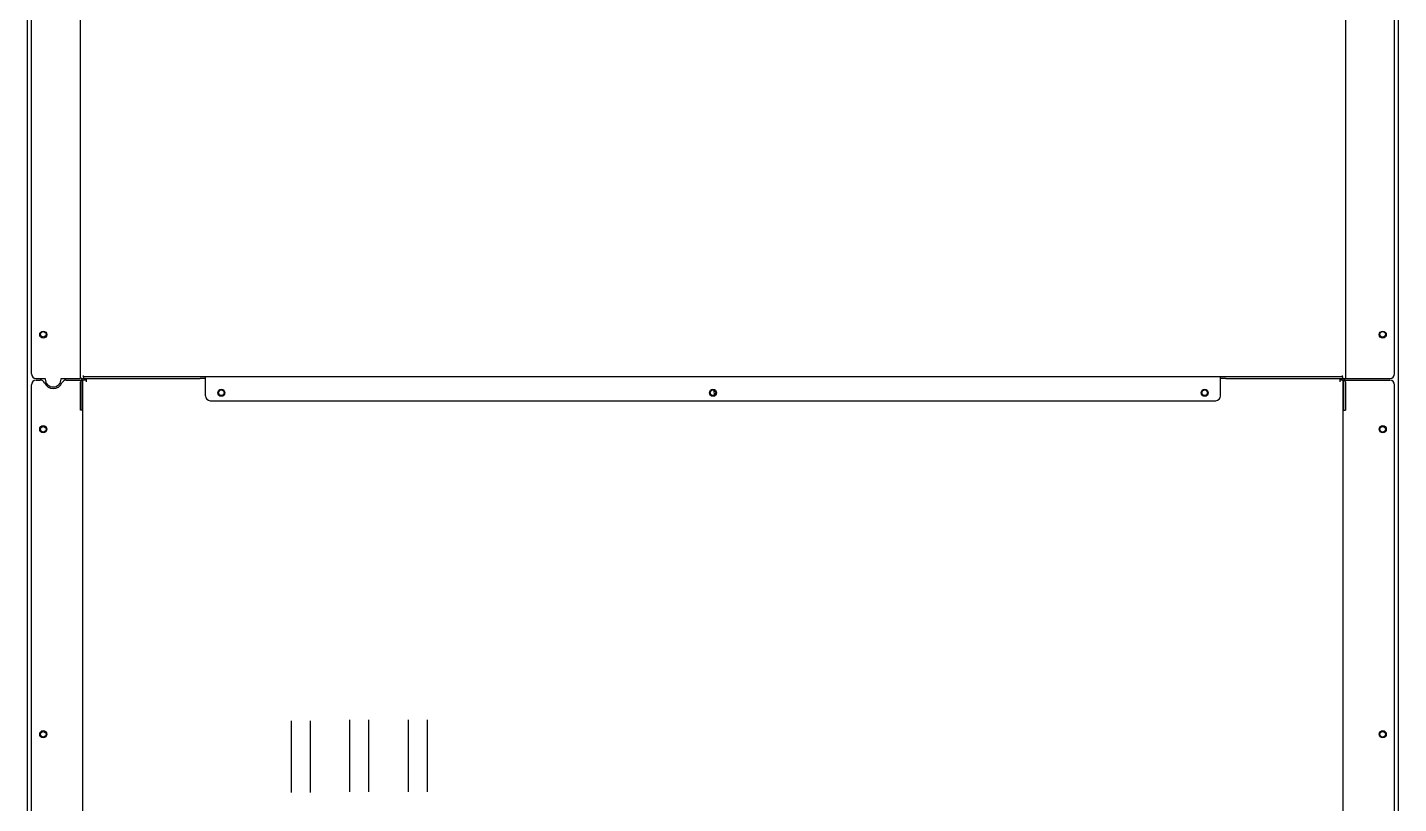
# Model space of a CAD drawing. Header units: millimetres. Extents: x 900 to 7803, y 2935 to 8583.
# Drawn here: x 947 to 1813, y 5357 to 5847 of the extents above; entities that cross this region are included whole.
import ezdxf

# ---------------------------------------------------------------- set-up
doc = ezdxf.new("R2010")
doc.units = ezdxf.units.MM
doc.header["$LTSCALE"] = 676.148
doc.layers.get('0').update_dxf_attribs({"linetype": 'CONTINUOUS'})
doc.layers.add('ASSI', color=7, linetype='CONTINUOUS')
doc.layers.add('GEOM', color=7, linetype='CONTINUOUS')

msp = doc.modelspace()

# ---------------------------------------------------------------- linework, layer by layer
at = {"linetype": 'Continuous'}
msp.add_line((946.87, 5088.63), (946.87, 6739.07), dxfattribs=at)
for centre in [(956.87, 5652.93), (956.87, 5592.93), (956.87, 5400.28)]:
    msp.add_circle(centre, 1.75, dxfattribs=at)
at = {"layer": 'ASSI', "linetype": 'Continuous'}
for centre, radius in [((956.87, 5652.73), 2.25), ((1802.87, 5652.73), 2.25), ((1802.87, 5652.93), 1.75), ((1069.37, 5616.03), 2.25), ((1069.37, 5616.03), 1.75), ((1379.87, 5616.03), 2.25), ((1379.87, 5616.03), 1.75), ((1690.37, 5616.03), 2.25), ((1690.37, 5616.03), 1.75), ((956.87, 5593.03), 2.25), ((1802.87, 5593.03), 2.25), ((1802.87, 5592.93), 1.75), ((956.87, 5400.38), 2.25), ((1802.87, 5400.38), 2.25), ((1802.87, 5400.28), 1.75)]:
    msp.add_circle(centre, radius, dxfattribs=at)
at = {"layer": 'GEOM', "linetype": 'Continuous'}
for p, q in [((949.37, 5628.03), (949.37, 6748.03)), ((980.37, 5625.03), (980.37, 6739.03)), ((1812.87, 5088.63), (1812.87, 6739.07)), ((1779.37, 5892.33), (1779.37, 5625.03)), ((1810.37, 5628.03), (1810.37, 5882.68)), ((949.37, 5089.03), (949.37, 5621.03)), ((952.37, 5625.03), (958.17, 5625.03)), ((952.37, 5624.03), (954.96, 5624.03)), ((958.17, 5625.03), (958.17, 5624.68)), ((968.17, 5624.68), (968.17, 5625.03)), ((968.17, 5625.03), (979.87, 5625.03)), ((971.41, 5624.03), (980.37, 5624.03)), ((981.37, 5625.03), (980.37, 5625.03)), ((980.37, 5605.03), (980.37, 5623.03)), ((981.87, 5084.03), (981.87, 5624.03)), ((983.87, 5624.03), (981.87, 5624.03)), ((982.37, 5626.03), (982.37, 5627.03)), ((1777.37, 5626.03), (982.37, 5626.03)), ((982.37, 5625.03), (1055.91, 5625.03)), ((983.87, 5625.03), (983.87, 5623.03)), ((1059.37, 5614.03), (1059.37, 5625.87)), ((1700.37, 5614.03), (1700.37, 5625.87)), ((1703.84, 5625.03), (1777.37, 5625.03)), ((1775.87, 5625.03), (1775.87, 5623.03)), ((1777.87, 5624.03), (1775.87, 5624.03)), ((1777.37, 5626.03), (1777.37, 5627.03)), ((1777.87, 5084.03), (1777.87, 5624.03)), ((1778.37, 5625.03), (1807.37, 5625.03)), ((1779.37, 5624.03), (1807.37, 5624.03)), ((1779.37, 5623.03), (1779.37, 5605.03)), ((1810.37, 5089.03), (1810.37, 5621.03)), ((1062.37, 5611.03), (1697.37, 5611.03))]:
    msp.add_line(p, q, dxfattribs=at)
at = {"layer": 'GEOM', "color": 7, "linetype": 'Continuous'}
for p, q in [((981.37, 5605.03), (981.37, 5623.03)), ((982.37, 5626.03), (982.37, 5625.32)), ((1059.37, 5625.03), (1055.91, 5625.03)), ((1059.37, 5626.03), (1059.37, 5625.87)), ((1700.37, 5626.03), (1700.37, 5625.87)), ((1703.84, 5625.03), (1700.37, 5625.03)), ((1777.37, 5626.03), (1777.37, 5625.32)), ((1778.37, 5605.03), (1778.37, 5623.03)), ((1380.65, 5617.22), (1381.03, 5617.26)), ((1381.48, 5616.58), (1380.65, 5617.22)), ((1380.92, 5614.69), (1380.65, 5617.22)), ((981.37, 5605.03), (980.37, 5605.03)), ((1778.37, 5605.03), (1779.37, 5605.03)), ((1113.37, 5408.92), (1113.37, 5363.49)), ((1125.37, 5408.92), (1125.37, 5363.49)), ((1150.37, 5409.42), (1150.37, 5363.99)), ((1162.37, 5409.42), (1162.37, 5363.99)), ((1187.37, 5409.42), (1187.37, 5363.99)), ((1199.37, 5409.42), (1199.37, 5363.99))]:
    msp.add_line(p, q, dxfattribs=at)
at = {"layer": 'GEOM', "linetype": 'Continuous'}
for centre, radius, start, end in [((952.37, 5628.03), 3, 180, 270), ((952.37, 5621.03), 3, 90, 180), ((954.96, 5621.03), 3, 23.92595, 90), ((963.18, 5624.68), 6, 203.92595, 336.07405), ((963.17, 5624.68), 5, 180, 360), ((971.41, 5621.03), 3, 90, 156.07405), ((982.37, 5623.03), 2, 90, 180), ((1777.37, 5623.03), 2, 0, 90), ((1807.37, 5628.03), 3, 270, 360), ((1807.37, 5621.03), 3, 0, 90), ((1062.37, 5614.03), 3, 180, 270), ((1697.37, 5614.03), 3, 270, 360)]:
    msp.add_arc(centre, radius, start, end, dxfattribs=at)
at = {"layer": 'GEOM', "color": 7, "linetype": 'Continuous'}
for centre, start, end in [((982.37, 5623.03), 120.59889, 180), ((1777.37, 5623.03), 0, 59.40111)]:
    msp.add_arc(centre, 1, start, end, dxfattribs=at)

doc.saveas('drawing.dxf')
